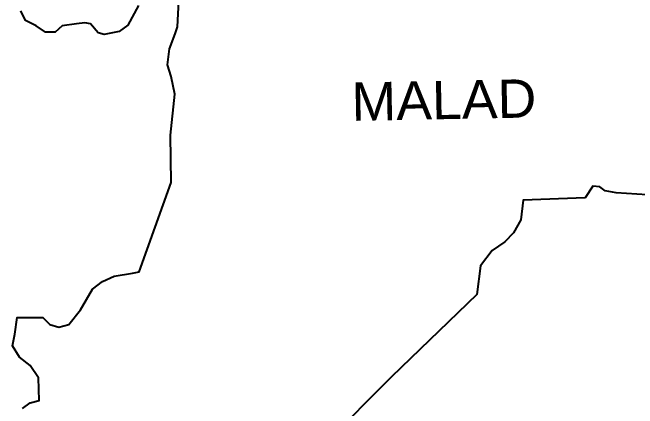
# Model space of a CAD drawing. Header units: metres. Extents: x 266585 to 279238, y 2093914 to 2128486.
# Drawn here: x 266632 to 272911, y 2119879 to 2123861 of the extents above; entities that cross this region are included whole.
import ezdxf

# ---------------------------------------------------------------- set-up
doc = ezdxf.new("R2010")
doc.units = ezdxf.units.M
doc.layers.add('village', color=3, linetype='Continuous')
doc.layers.add('VILLAGE NAME', color=250, linetype='Continuous')
doc.styles.get("Standard").update_dxf_attribs({"font": 'calibri.ttf'})

msp = doc.modelspace()

# ---------------------------------------------------------------- linework, layer by layer
at = {"layer": 'village', "color": 3}
for points in [[(266733.3, 2119877.9, 0), (266810.6, 2119937.4, 0), (266899.8, 2119961.2, 0), (266893.8, 2120187.2, 0), (266810.6, 2120312.1, 0), (266703.5, 2120395.3, 0), (266632.2, 2120508.3, 0), (266656, 2120627.3, 0), (266679.7, 2120793.8, 0), (266935.5, 2120793.8, 0), (267006.8, 2120722.4, 0), (267096, 2120698.6, 0), (267197.1, 2120722.4, 0), (267316.1, 2120871.1, 0), (267435, 2121079.2, 0), (267536.1, 2121156.5, 0), (267655.1, 2121210.1, 0), (267839.4, 2121239.8, 0), (267904.8, 2121254.1, 0), (268226, 2122152.1, 0), (268220, 2122627.8, 0), (268261.7, 2123038.2, 0), (268226, 2123216.6, 0), (268190.3, 2123335.5, 0), (268208.1, 2123496.1, 0), (268267.6, 2123644.8, 0), (268291.4, 2123716.2, 0), (268303.3, 2123977.8, 0)], [(267898.9, 2123930.2, 0), (267791.8, 2123734, 0), (267702.6, 2123668.6, 0), (267554, 2123638.8, 0), (267494.5, 2123656.7, 0), (267417.2, 2123745.9, 0), (267357.7, 2123757.8, 0), (267274.4, 2123745.9, 0), (267131.7, 2123728, 0), (267060.4, 2123662.6, 0), (266965.2, 2123662.6, 0), (266870, 2123728, 0), (266763, 2123781.6, 0), (266715.4, 2123876.7, 0)], [(273007.4, 2122028.4, 0), (272698.1, 2122046.2, 0), (272588.1, 2122067.6, 0), (272534.6, 2122109.3, 0), (272463.2, 2122115.2, 0), (272385.9, 2121996.3, 0), (271761.5, 2121972.5, 0), (271737.7, 2121776.2, 0), (271666.3, 2121645.4, 0), (271577.1, 2121556.2, 0), (271452.2, 2121467, 0), (271333.3, 2121312.4, 0), (271297.6, 2121026.9, 0), (270441.2, 2120199.1, 0), (269781.1, 2119533, 0)]]:
    msp.add_polyline3d(points, dxfattribs=at)

# ---------------------------------------------------------------- texts
at = {"layer": 'VILLAGE NAME', "insert": (270034.2, 2123156.1), "char_height": 385.732, "attachment_point": 1, "rotation": 1.10283}
msp.add_mtext_dynamic_manual_height_columns('{\\fArial|b0|i0|c0|p34;MALAD}', width=2578.433, gutter_width=1928.7, heights=[0], dxfattribs=at)

doc.saveas('drawing.dxf')
